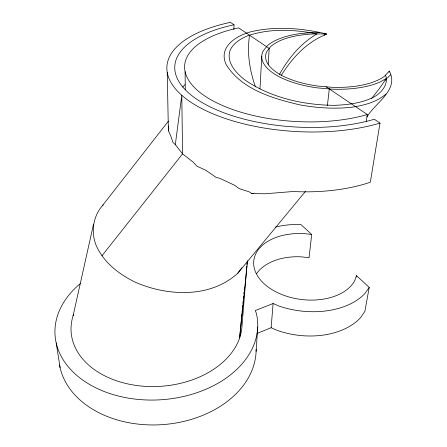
<?xml version="1.0" encoding="UTF-8"?>
<svg xmlns="http://www.w3.org/2000/svg" width="447" height="447" viewBox="0 0 447 447"><rect width="100%" height="100%" fill="white"/><g stroke="black" fill="none" stroke-linecap="round" stroke-linejoin="round"><path stroke-width="0.67" d="M168.43 121.137L102.246 205.855C93.015 216.678 90.825 232.088 96.088 245.224C103.665 262.573 119.338 274.631 136.061 282.554C168.24 296.305 210.52 298.188 237.798 273.195L305.586 191.243M233.876 29.614L234.027 24.769L230.428 22.35A131.217 56.965 3.5 0 0 190.422 101.922A131.217 56.965 3.5 0 0 380 123.081L370.312 182.242A124.925 61.462 3.9 0 1 293.165 191.512L265.071 193.78L251.717 193.551L249.292 191.88L239.05 188.556L234.804 185.36L219.851 178.353L216.074 177.353L205.888 170.335L196.982 166.15L193.188 162.16L182.572 153.841L175.308 144.616L172.883 142.269L170.715 135.854L168.385 130.77L167.234 72.442M168.385 130.77L168.597 125.892M259.986 88.847L261.774 56.11M268.234 64.334L269.195 48.455L238.586 27.843A113.052 48.963 3.5 0 0 204.827 96.016A113.052 48.963 3.5 0 0 367.3 114.527L366.266 121.349M256.103 351.448L257.723 327.02M246.867 265.892L242 326.059A85.617 60.177 -3.6 0 1 144.426 386.292A85.617 60.177 -3.6 0 1 73.515 314.47M246.979 264.507L247.202 261.741M256.969 333.496L271.139 327.712L273.106 303.513L279.202 306.106A68.134 43.186 6.9 0 0 364.976 293.422L369.222 287.393L356.488 275.67L354.683 280.716A52.048 32.955 6.9 0 1 295.02 298.456A52.048 32.955 6.9 0 1 253.851 260.176A52.048 32.955 6.9 0 1 304.01 233.602L311.704 234.474L309.056 257.74L301.541 256.852A50.779 33.396 7.3 0 0 256.628 273.519M241.475 318.56L239.62 337.954L247.549 260.612M241.609 317.174L241.944 313.71M242.073 312.33L242.341 309.559M242.475 308.173L242.738 305.402M242.939 303.323L243.134 301.244M243.403 298.473L243.604 296.4M243.866 293.629L244.001 292.243M244.263 289.472L244.464 287.393M325.153 34.67L325.232 33.944L326.757 34.067L324.343 35.162C305.675 43.046 291.723 58.691 281.129 75.537M327.4 105.526L329.305 88.936M249.566 35.24C246.794 52.562 249.655 70.425 255.444 86.847M175.308 144.616L181.795 95.312L182.572 153.841L101.922 255.846M356.265 277.034L356.488 275.67M385.571 75.135C388.991 84.656 380.911 93.468 372.949 97.547C360.662 103.346 347.034 104.944 333.596 105.341C302.457 104.844 270.39 97.714 244.548 79.672C236.022 72.917 226.59 62.854 229.797 51.025C232.943 43.348 240.268 38.895 247.604 35.821C269.882 28.211 294.215 29.362 317.012 33.938C300.708 43.214 288.309 58.423 279.319 74.666M369.222 287.393L364.892 311.363L360.707 317.471A66.474 43.761 7.4 0 1 277.067 330.333L271.139 327.712M73.096 315.744L93.535 224.159M389.03 72.073L389.32 71.107C399.551 89.953 374.793 103.101 366.97 117.025M389.32 71.107L384.208 76.465A63.122 26.434 4.3 0 1 331.328 87.254L318.18 86.103A63.122 26.434 4.3 0 1 266.988 51.26L270.619 46.65A63.122 26.434 4.3 0 1 313.794 33.938L325.232 33.944M371.446 98.647L379.106 88.936L386.431 78.387M237.798 273.195L241.81 267.736M324.343 35.162L325.511 33.704L326.757 34.067M385.074 80.449L386.515 78.7M390.628 74.828L387.817 77.594L380.213 81.941A67.022 28.077 4.3 0 1 331.54 89.137L317.532 87.903A67.022 28.077 4.3 0 1 263.294 50.796L267.189 45.924A67.022 28.077 4.3 0 1 301.379 33.447L312.967 32.508L319.65 32.508M102.246 205.855L103.24 204.927M385.962 94.06C376.503 102.302 364.054 105.291 351.968 107.224C334.591 109.146 317.074 107.973 299.903 104.894C273.033 98.519 241.978 89.685 226.361 64.916C216.957 45.879 239.335 33.681 254.896 30.91C278.257 26.239 302.451 28.345 325.511 33.704M273.106 303.513L255.271 310.536L256.31 313.196A101.508 71.459 -3.7 0 1 128.663 398.176A101.508 71.459 -3.7 0 1 80.276 283.616M251.717 193.551L253.779 193.283M326.131 86.802L367.3 114.527M380 123.081L374.301 119.243A123.126 53.394 3.5 0 1 196.825 99.251A123.126 53.394 3.5 0 1 234.027 24.769M311.704 234.474L300.971 224.601L291.366 224.651A68.134 43.186 6.9 0 0 275.531 227.042M56.216 342.972L60.077 367.613M185.108 71.654L185.293 89.702M256.137 349.431A98.793 72.056 -4 0 1 163.619 424.544A98.793 72.056 -4 0 1 59.54 364.897M182.745 87.131A119.014 56.417 3.8 0 1 184.902 84.645"/></g></svg>
